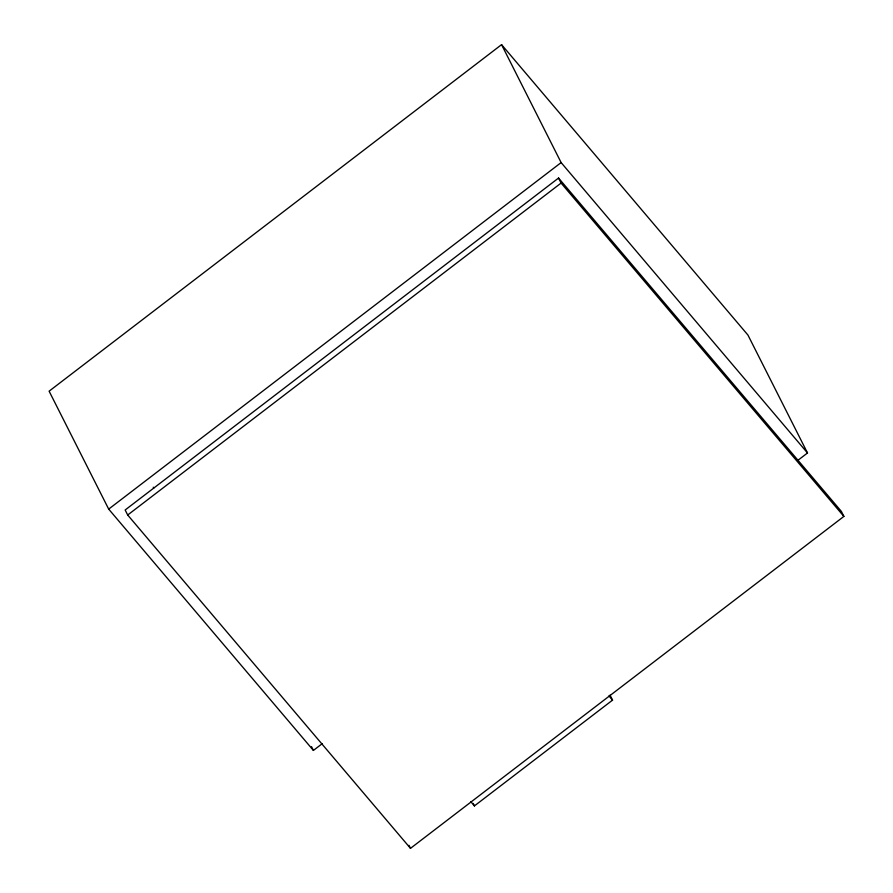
<?xml version="1.0" encoding="UTF-8"?>
<svg xmlns="http://www.w3.org/2000/svg" width="893" height="893" viewBox="0 0 893 893"><rect width="100%" height="100%" fill="white"/><g stroke="black" fill="none" stroke-linecap="round" stroke-linejoin="round"><path stroke-width="1.34" d="M797.561 460.587L807.506 452.974L747.932 335.042L501.565 44.65L49.115 391.179L108.689 509.11L313.41 750.421L322.183 743.702M108.689 509.11L561.128 162.582L501.565 44.65M558.549 178.053L125.154 509.992L127.688 515.015L410.49 848.35L843.885 516.411L841.351 511.388L558.549 178.053L561.083 183.076L843.885 516.411M127.688 515.015L561.083 183.076M470.823 801.668L474.429 805.91L612.542 700.134L610.031 695.167M561.128 162.582L807.506 452.974M608.948 695.893L612.542 700.134M473.167 803.432L474.429 805.91M408.972 845.336L410.49 848.35M311.534 746.693L313.41 750.421M153.272 487.221L153.73 488.114"/></g></svg>
